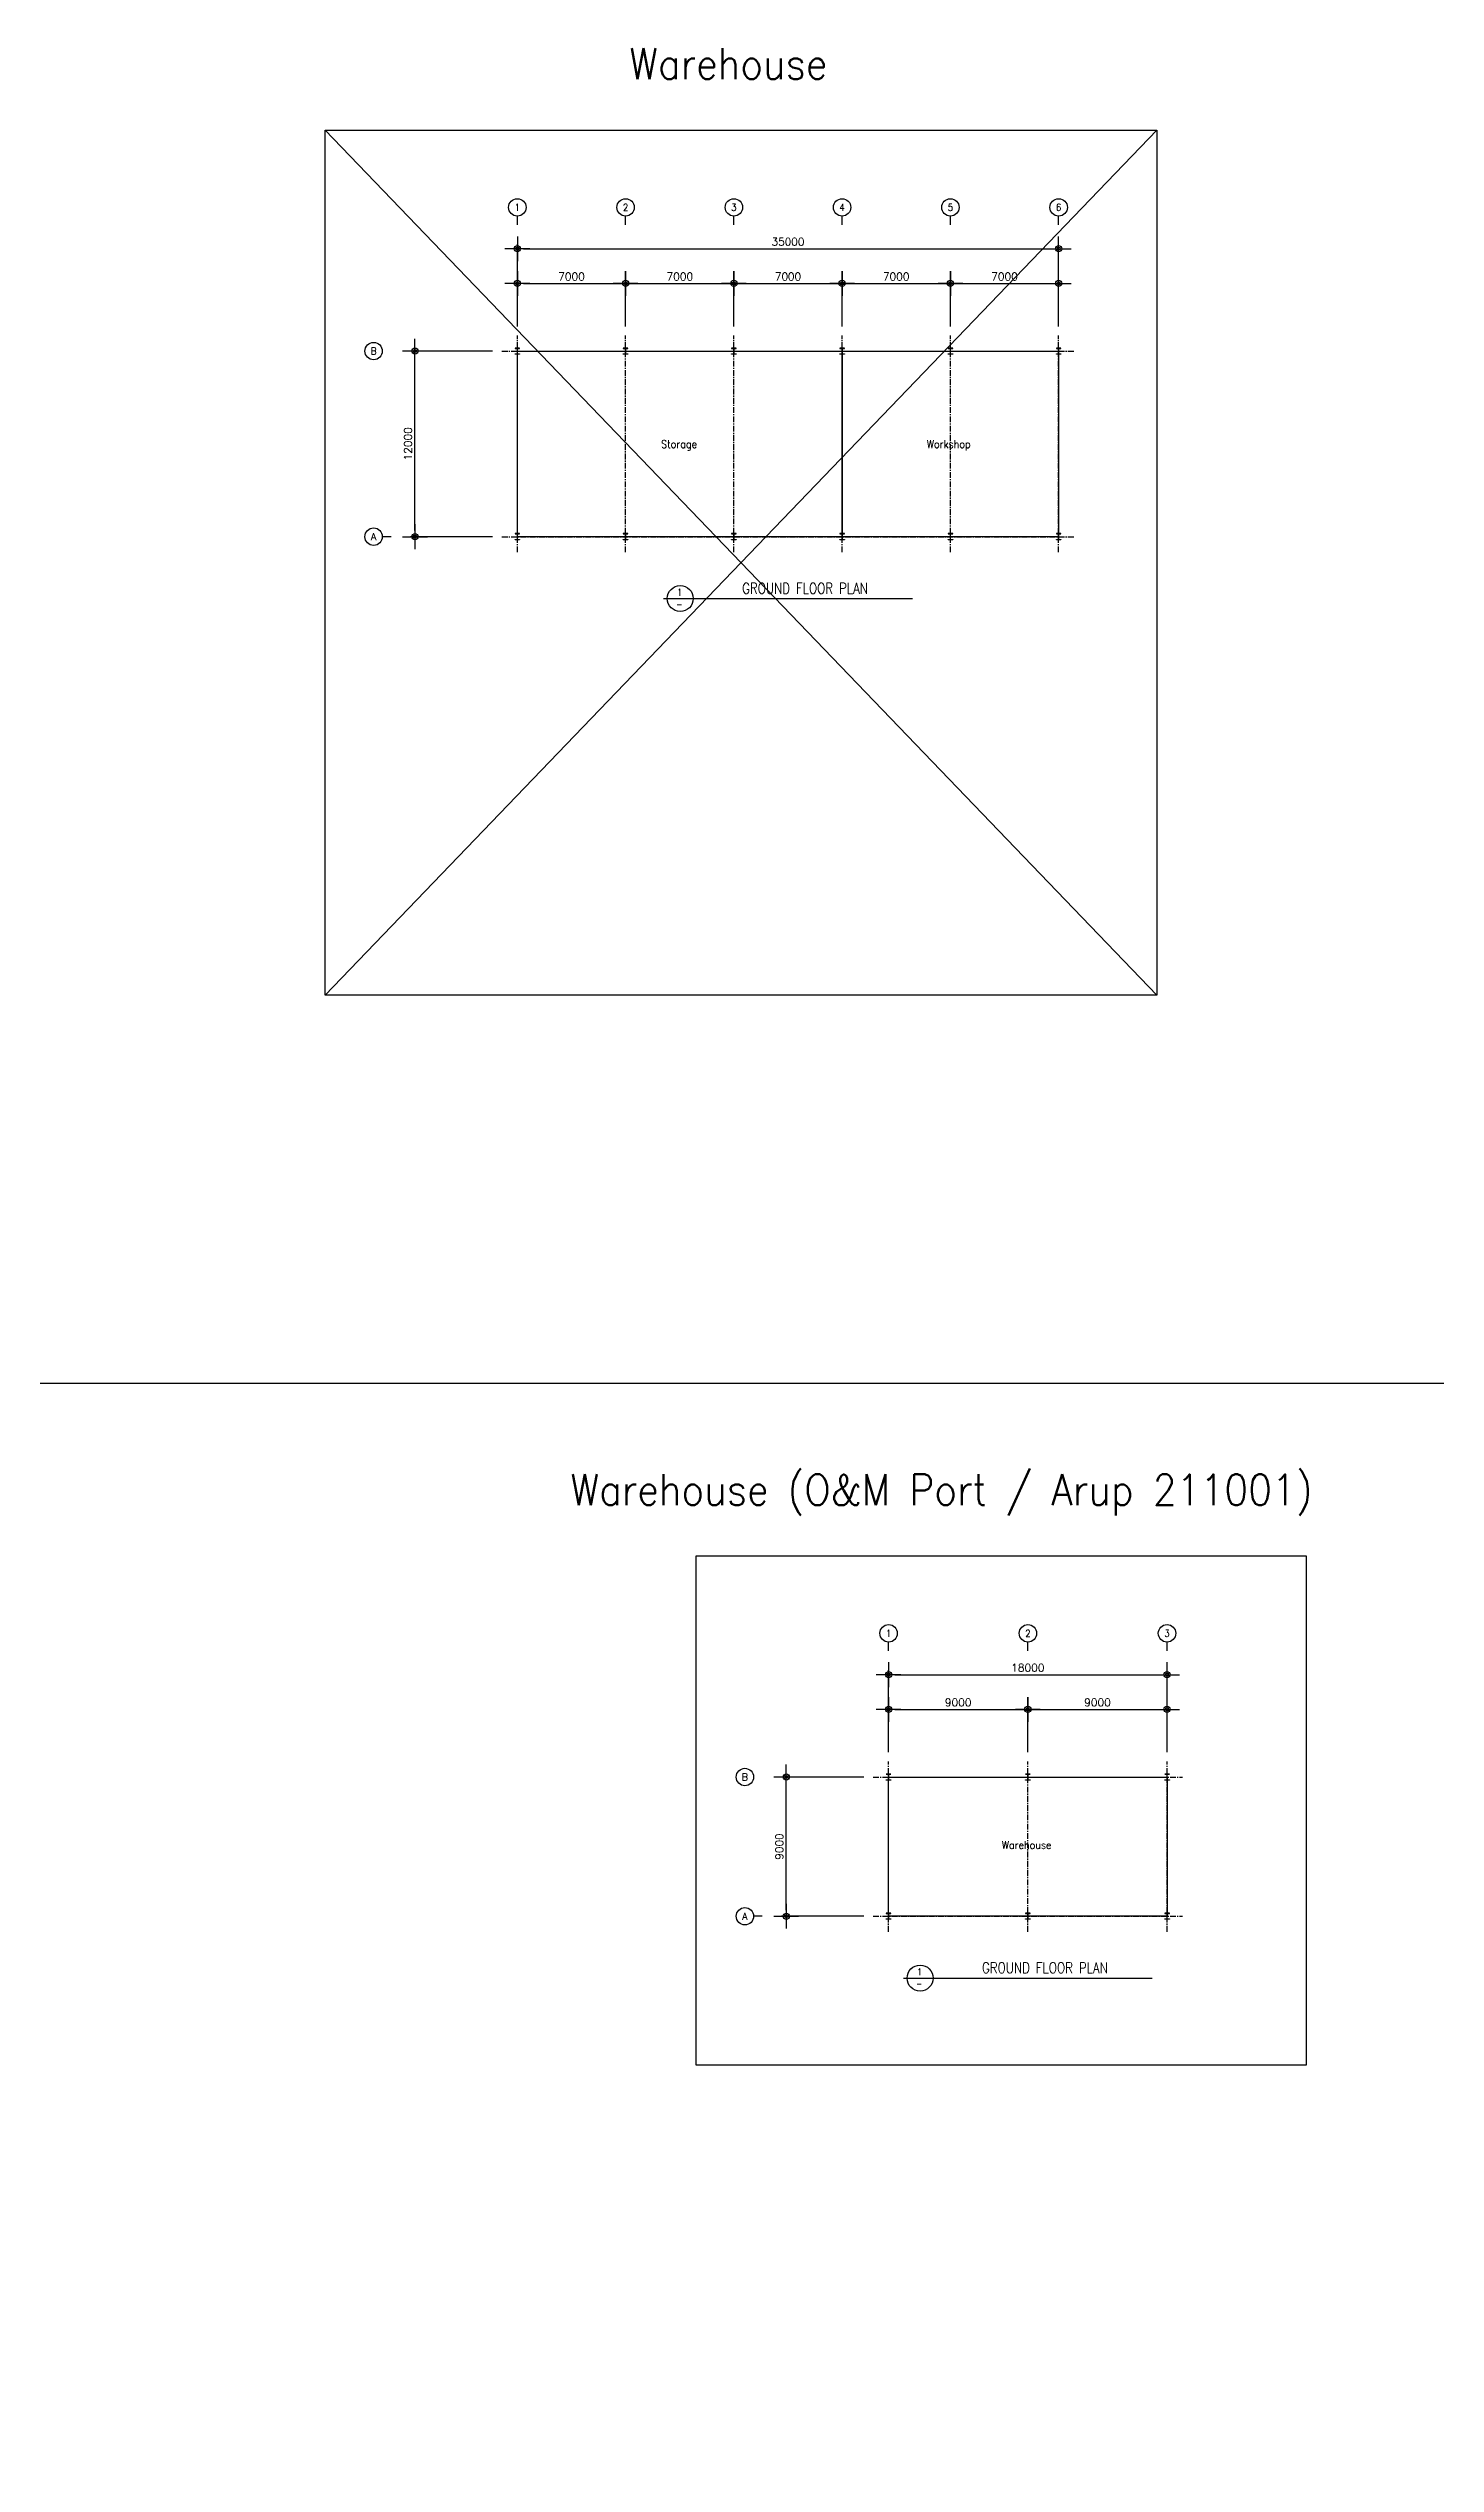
# Model space of a CAD drawing. Header units: millimetres. Extents: x 1547303 to 2238727, y -106680 to 167950.
# Drawn here: x 1938076 to 2027779, y 11391 to 167569 of the extents above; entities that cross this region are included whole.
import ezdxf
from ezdxf.enums import TextEntityAlignment as Align

# ---------------------------------------------------------------- set-up
doc = ezdxf.new("R2010")
doc.units = ezdxf.units.MM
doc.header["$LTSCALE"] = 150
doc.linetypes.add('CENTERX2', pattern=[4, 2.5, -0.5, 0.5, -0.5])
doc.layers.get('Defpoints').update_dxf_attribs({"color": 140})
for name, color, linetype in [('0S_Layout', 2, 'Continuous'), ('0S_Steel Col', 2, 'Continuous'), ('7TEXT', 7, 'Continuous'), ('CEN_LINE', 1, 'CENTERX2'), ('DIM', 7, 'Continuous'), ('SYM', 7, 'Continuous'), ('TEXT', 4, 'Continuous'), ('TXT', 2, 'Continuous')]:
    doc.layers.add(name, color=color, linetype=linetype)
doc.styles.add('RomanS', font='romans.shx', dxfattribs={"bigfont": 'whgtxt.shx'})
doc.styles.add('ROMANT', font='ROMANT')
doc.dimstyles.new('HYUN', dxfattribs={"dimscale": 80, "dimtxt": 3, "dimasz": 1, "dimexe": 1.5, "dimexo": 3, "dimgap": 1, "dimtad": 1, "dimdec": 0, "dimzin": 0, "dimdsep": 46, "dimtxsty": 'RomanS', "dimblk": 'd_dot', "dimcen": -1, "dimclrd": 256, "dimclre": 256, "dimclrt": 3, "dimadec": 0, "dimazin": 0, "dimtfac": 1, "dimtdec": 0, "dimtix": 1, "dimtmove": 2, "dimatfit": 3, "dimfxl": 1.5, "dimtolj": 1, "dimtzin": 0, "dimarcsym": 0})

# ---------------------------------------------------------------- blocks, each defined once
blk = doc.blocks.new('d_dot')
for p, q in [((-2, 0), (2, 0)), ((0, -2), (0, 2))]:
    blk.add_line(p, q)
for radius in [0.5, 0.25]:
    blk.add_circle((0, 0), radius)
blk = doc.blocks.new('*D6')
at = {"layer": 'Defpoints', "color": 0, "transparency": 16777216}
for p in [(1975402, 152363), (1968402, 148991), (1975402, 148991)]:
    blk.add_point(p, dxfattribs=at)
at = {"layer": 'DIM', "lineweight": -2, "transparency": 16777216}
for p, q in [((1968402, 149591), (1968402, 152663)), ((1968802, 152363), (1975002, 152363)), ((1975402, 149591), (1975402, 152663))]:
    blk.add_line(p, q, dxfattribs=at)
at = {"layer": 'DIM', "lineweight": -2, "transparency": 16777216, "xscale": 400, "yscale": 400, "zscale": 400, "rotation": 180}
blk.add_blockref('d_dot', (1968402, 152363), dxfattribs=at)
at = {"layer": 'DIM', "lineweight": -2, "transparency": 16777216, "xscale": 400, "yscale": 400, "zscale": 400}
blk.add_blockref('d_dot', (1975402, 152363), dxfattribs=at)
at = {"layer": 'DIM', "color": 3, "transparency": 16777216, "insert": (1971902, 152813), "char_height": 500, "attachment_point": 5, "style": 'RomanS'}
blk.add_mtext('\\A1;7000', dxfattribs=at)
blk = doc.blocks.new('*D7')
at = {"layer": 'Defpoints', "color": 0, "transparency": 16777216}
for p in [(1961785, 147991), (1967402, 147991), (1967402, 135991)]:
    blk.add_point(p, dxfattribs=at)
at = {"layer": 'DIM', "lineweight": -2, "transparency": 16777216}
for p, q in [((1966802, 147991), (1961485, 147991)), ((1961785, 136391), (1961785, 147591)), ((1966802, 135991), (1961485, 135991))]:
    blk.add_line(p, q, dxfattribs=at)
at = {"layer": 'DIM', "lineweight": -2, "transparency": 16777216, "xscale": 400, "yscale": 400, "zscale": 400}
for p, rotation in [((1961785, 147991), 90), ((1961785, 135991), 270)]:
    blk.add_blockref('d_dot', p, dxfattribs=dict(at, rotation=rotation))
at = {"layer": 'DIM', "color": 3, "transparency": 16777216, "insert": (1961335, 141991), "char_height": 500, "attachment_point": 5, "rotation": 90, "style": 'RomanS'}
blk.add_mtext('\\A1;12000', dxfattribs=at)
blk = doc.blocks.new('*D5')
at = {"layer": 'Defpoints', "color": 0, "transparency": 16777216}
for p in [(2003402, 154608), (1968402, 148991), (2003402, 148991)]:
    blk.add_point(p, dxfattribs=at)
at = {"layer": 'DIM', "lineweight": -2, "transparency": 16777216}
for p, q in [((1968402, 149591), (1968402, 154908)), ((2003402, 149591), (2003402, 154908)), ((1968802, 154608), (2003002, 154608))]:
    blk.add_line(p, q, dxfattribs=at)
at = {"layer": 'DIM', "lineweight": -2, "transparency": 16777216, "xscale": 400, "yscale": 400, "zscale": 400, "rotation": 180}
blk.add_blockref('d_dot', (1968402, 154608), dxfattribs=at)
at = {"layer": 'DIM', "lineweight": -2, "transparency": 16777216, "xscale": 400, "yscale": 400, "zscale": 400}
blk.add_blockref('d_dot', (2003402, 154608), dxfattribs=at)
at = {"layer": 'DIM', "color": 3, "transparency": 16777216, "insert": (1985902, 155058), "char_height": 500, "attachment_point": 5, "style": 'RomanS'}
blk.add_mtext('\\A1;35000', dxfattribs=at)
blk = doc.blocks.new('*D24')
at = {"layer": 'Defpoints', "color": 0, "transparency": 16777216}
for p in [(1982402, 152363), (1975402, 148991), (1982402, 148991)]:
    blk.add_point(p, dxfattribs=at)
at = {"layer": 'DIM', "lineweight": -2, "transparency": 16777216}
for p, q in [((1975402, 149591), (1975402, 152663)), ((1975802, 152363), (1982002, 152363)), ((1982402, 149591), (1982402, 152663))]:
    blk.add_line(p, q, dxfattribs=at)
at = {"layer": 'DIM', "lineweight": -2, "transparency": 16777216, "xscale": 400, "yscale": 400, "zscale": 400, "rotation": 180}
blk.add_blockref('d_dot', (1975402, 152363), dxfattribs=at)
at = {"layer": 'DIM', "lineweight": -2, "transparency": 16777216, "xscale": 400, "yscale": 400, "zscale": 400}
blk.add_blockref('d_dot', (1982402, 152363), dxfattribs=at)
at = {"layer": 'DIM', "color": 3, "transparency": 16777216, "insert": (1978902, 152813), "char_height": 500, "attachment_point": 5, "style": 'RomanS'}
blk.add_mtext('\\A1;7000', dxfattribs=at)
blk = doc.blocks.new('*D25')
at = {"layer": 'Defpoints', "color": 0, "transparency": 16777216}
for p in [(1989402, 152363), (1982402, 148991), (1989402, 148991)]:
    blk.add_point(p, dxfattribs=at)
at = {"layer": 'DIM', "lineweight": -2, "transparency": 16777216}
for p, q in [((1982402, 149591), (1982402, 152663)), ((1982802, 152363), (1989002, 152363)), ((1989402, 149591), (1989402, 152663))]:
    blk.add_line(p, q, dxfattribs=at)
at = {"layer": 'DIM', "lineweight": -2, "transparency": 16777216, "xscale": 400, "yscale": 400, "zscale": 400, "rotation": 180}
blk.add_blockref('d_dot', (1982402, 152363), dxfattribs=at)
at = {"layer": 'DIM', "lineweight": -2, "transparency": 16777216, "xscale": 400, "yscale": 400, "zscale": 400}
blk.add_blockref('d_dot', (1989402, 152363), dxfattribs=at)
at = {"layer": 'DIM', "color": 3, "transparency": 16777216, "insert": (1985902, 152813), "char_height": 500, "attachment_point": 5, "style": 'RomanS'}
blk.add_mtext('\\A1;7000', dxfattribs=at)
blk = doc.blocks.new('*D26')
at = {"layer": 'Defpoints', "color": 0, "transparency": 16777216}
for p in [(1996402, 152363), (1989402, 148991), (1996402, 148991)]:
    blk.add_point(p, dxfattribs=at)
at = {"layer": 'DIM', "lineweight": -2, "transparency": 16777216}
for p, q in [((1989402, 149591), (1989402, 152663)), ((1989802, 152363), (1996002, 152363)), ((1996402, 149591), (1996402, 152663))]:
    blk.add_line(p, q, dxfattribs=at)
at = {"layer": 'DIM', "lineweight": -2, "transparency": 16777216, "xscale": 400, "yscale": 400, "zscale": 400, "rotation": 180}
blk.add_blockref('d_dot', (1989402, 152363), dxfattribs=at)
at = {"layer": 'DIM', "lineweight": -2, "transparency": 16777216, "xscale": 400, "yscale": 400, "zscale": 400}
blk.add_blockref('d_dot', (1996402, 152363), dxfattribs=at)
at = {"layer": 'DIM', "color": 3, "transparency": 16777216, "insert": (1992902, 152813), "char_height": 500, "attachment_point": 5, "style": 'RomanS'}
blk.add_mtext('\\A1;7000', dxfattribs=at)
blk = doc.blocks.new('*D27')
at = {"layer": 'Defpoints', "color": 0, "transparency": 16777216}
for p in [(2003402, 152363), (1996402, 148991), (2003402, 148991)]:
    blk.add_point(p, dxfattribs=at)
at = {"layer": 'DIM', "lineweight": -2, "transparency": 16777216}
for p, q in [((1996402, 149591), (1996402, 152663)), ((1996802, 152363), (2003002, 152363)), ((2003402, 149591), (2003402, 152663))]:
    blk.add_line(p, q, dxfattribs=at)
at = {"layer": 'DIM', "lineweight": -2, "transparency": 16777216, "xscale": 400, "yscale": 400, "zscale": 400, "rotation": 180}
blk.add_blockref('d_dot', (1996402, 152363), dxfattribs=at)
at = {"layer": 'DIM', "lineweight": -2, "transparency": 16777216, "xscale": 400, "yscale": 400, "zscale": 400}
blk.add_blockref('d_dot', (2003402, 152363), dxfattribs=at)
at = {"layer": 'DIM', "color": 3, "transparency": 16777216, "insert": (1999902, 152813), "char_height": 500, "attachment_point": 5, "style": 'RomanS'}
blk.add_mtext('\\A1;7000', dxfattribs=at)
blk = doc.blocks.new('A$C56473683')
at = {"layer": '0S_Steel Col'}
for p, q in [((-25, 420), (-25, 400)), ((275, 420), (-25, 420)), ((-25, 400), (109, 400)), ((-25, 50), (109, 50)), ((-25, 30), (-25, 50)), ((275, 30), (-25, 30)), ((119, 60), (119, 390)), ((119, 225), (131, 225)), ((131, 390), (131, 60)), ((141, 400), (275, 400)), ((141, 50), (275, 50)), ((275, 400), (275, 420)), ((275, 50), (275, 30))]:
    blk.add_line(p, q, dxfattribs=at)
for centre, start, end in [((109, 390), 0, 90), ((109, 60), 270, 0), ((141, 390), 90, 180), ((141, 60), 180, 270)]:
    blk.add_arc(centre, 10, start, end, dxfattribs=at)
blk = doc.blocks.new('*D92')
at = {"layer": 'Defpoints', "color": 0}
for p in [(2001408, 60163), (1992408, 56791), (2001408, 56791)]:
    blk.add_point(p, dxfattribs=at)
at = {"layer": 'DIM', "lineweight": -2}
for p, q in [((1992408, 57391), (1992408, 60463)), ((1992808, 60163), (2001008, 60163)), ((2001408, 57391), (2001408, 60463))]:
    blk.add_line(p, q, dxfattribs=at)
at = {"layer": 'DIM', "lineweight": -2, "xscale": 400, "yscale": 400, "zscale": 400, "rotation": 180}
blk.add_blockref('d_dot', (1992408, 60163), dxfattribs=at)
at = {"layer": 'DIM', "lineweight": -2, "xscale": 400, "yscale": 400, "zscale": 400}
blk.add_blockref('d_dot', (2001408, 60163), dxfattribs=at)
at = {"layer": 'DIM', "color": 3, "insert": (1996908, 60613), "char_height": 500, "attachment_point": 5, "style": 'RomanS'}
blk.add_mtext('\\A1;9000', dxfattribs=at)
blk = doc.blocks.new('*D93')
at = {"layer": 'Defpoints', "color": 0}
for p in [(1985791, 55791), (1991408, 55791), (1991408, 46791)]:
    blk.add_point(p, dxfattribs=at)
at = {"layer": 'DIM', "lineweight": -2}
for p, q in [((1990808, 55791), (1985491, 55791)), ((1985791, 47191), (1985791, 55391)), ((1990808, 46791), (1985491, 46791))]:
    blk.add_line(p, q, dxfattribs=at)
at = {"layer": 'DIM', "lineweight": -2, "xscale": 400, "yscale": 400, "zscale": 400}
for p, rotation in [((1985791, 55791), 90), ((1985791, 46791), 270)]:
    blk.add_blockref('d_dot', p, dxfattribs=dict(at, rotation=rotation))
at = {"layer": 'DIM', "color": 3, "insert": (1985341, 51291), "char_height": 500, "attachment_point": 5, "rotation": 90, "style": 'RomanS'}
blk.add_mtext('\\A1;9000', dxfattribs=at)
blk = doc.blocks.new('*D94')
at = {"layer": 'Defpoints', "color": 0}
for p in [(2010408, 62408), (1992408, 56791), (2010408, 56791)]:
    blk.add_point(p, dxfattribs=at)
at = {"layer": 'DIM', "lineweight": -2}
for p, q in [((1992408, 57391), (1992408, 62708)), ((2010408, 57391), (2010408, 62708)), ((1992808, 62408), (2010008, 62408))]:
    blk.add_line(p, q, dxfattribs=at)
at = {"layer": 'DIM', "lineweight": -2, "xscale": 400, "yscale": 400, "zscale": 400, "rotation": 180}
blk.add_blockref('d_dot', (1992408, 62408), dxfattribs=at)
at = {"layer": 'DIM', "lineweight": -2, "xscale": 400, "yscale": 400, "zscale": 400}
blk.add_blockref('d_dot', (2010408, 62408), dxfattribs=at)
at = {"layer": 'DIM', "color": 3, "insert": (2001408, 62858), "char_height": 500, "attachment_point": 5, "style": 'RomanS'}
blk.add_mtext('\\A1;18000', dxfattribs=at)
blk = doc.blocks.new('*D91')
at = {"layer": 'Defpoints', "color": 0}
for p in [(2010408, 60163), (2001408, 56791), (2010408, 56791)]:
    blk.add_point(p, dxfattribs=at)
at = {"layer": 'DIM', "lineweight": -2}
for p, q in [((2001408, 57391), (2001408, 60463)), ((2001808, 60163), (2010008, 60163)), ((2010408, 57391), (2010408, 60463))]:
    blk.add_line(p, q, dxfattribs=at)
at = {"layer": 'DIM', "lineweight": -2, "xscale": 400, "yscale": 400, "zscale": 400, "rotation": 180}
blk.add_blockref('d_dot', (2001408, 60163), dxfattribs=at)
at = {"layer": 'DIM', "lineweight": -2, "xscale": 400, "yscale": 400, "zscale": 400}
blk.add_blockref('d_dot', (2010408, 60163), dxfattribs=at)
at = {"layer": 'DIM', "color": 3, "insert": (2005908, 60613), "char_height": 500, "attachment_point": 5, "style": 'RomanS'}
blk.add_mtext('\\A1;9000', dxfattribs=at)

msp = doc.modelspace()

# ---------------------------------------------------------------- linework, layer by layer
at = {"color": 1}
for points in [[(1955967, 162285), (2009744, 162285), (2009744, 106338), (1955967, 106338)], [(1979973.1, 70084.7), (2019408.5, 70084.7), (2019408.5, 37158.3), (1979973.1, 37158.3)]]:
    msp.add_lwpolyline(points, close=True, dxfattribs=at)
at = {"layer": '0S_Layout', "color": 1}
for p, q in [((2009744, 162285), (1955967, 106338)), ((1955967, 162285), (2009744, 106338))]:
    msp.add_line(p, q, dxfattribs=at)
at = {"layer": '0S_Layout'}
for points in [[(1968402, 147991), (1989402, 147991), (1989402, 135991), (1968402, 135991)], [(1989402, 147991), (2003402, 147991), (2003402, 135991), (1989402, 135991)], [(1992408.1, 55790.7), (2010408.1, 55790.7), (2010408.1, 46790.7), (1992408.1, 46790.7)]]:
    msp.add_lwpolyline(points, close=True, dxfattribs=at)
at = {"layer": '0S_Layout', "color": 1}
msp.add_lwpolyline([(1817915.6, 81263.6), (2123124.1, 81263.6), (2123124.1, -106680.4), (1817915.6, -106680.4)], close=True, dxfattribs=at)
at = {"layer": 'CEN_LINE'}
for p, q in [((1968402, 134991), (1968402, 148991)), ((1975402, 134991), (1975402, 148991)), ((1982402, 134991), (1982402, 148991)), ((1989402, 134991), (1989402, 148991)), ((1996402, 134991), (1996402, 148991)), ((2003402, 134991), (2003402, 148991)), ((1967402, 147991), (2004402, 147991)), ((1967402, 135991), (2004402, 135991)), ((1992408.1, 45790.7), (1992408.1, 56790.7)), ((2001408.1, 45790.7), (2001408.1, 56790.7)), ((2010408.1, 45790.7), (2010408.1, 56790.7)), ((1991408.1, 55790.7), (2011408.1, 55790.7)), ((1991408.1, 46790.7), (2011408.1, 46790.7))]:
    msp.add_line(p, q, dxfattribs=at)
at = {"layer": 'SYM', "color": 7}
for p, q in [((1968402, 156158.2), (1968402, 156720.7)), ((1975402, 156158.2), (1975402, 156720.7)), ((1982402, 156158.2), (1982402, 156720.7)), ((1989402, 156158.2), (1989402, 156720.7)), ((1996402, 156158.2), (1996402, 156720.7)), ((2003402, 156158.2), (2003402, 156720.7)), ((1960234.8, 135991), (1959672.3, 135991)), ((1992408.1, 63957.8), (1992408.1, 64520.3)), ((2001414.1, 63957.8), (2001414.1, 64520.3)), ((2010408.1, 63957.8), (2010408.1, 64520.3)), ((1984240.9, 46790.7), (1983678.4, 46790.7))]:
    msp.add_line(p, q, dxfattribs=at)
for centre in [(1968402, 157283.2), (1975402, 157283.2), (1982402, 157283.2), (1989402, 157283.2), (1996402, 157283.2), (2003402, 157283.2), (1959109.8, 147991), (1959109.8, 135991), (1992408.1, 65082.8), (2001414.1, 65082.8), (2010408.1, 65082.8), (1983115.9, 55790.7), (1983115.9, 46790.7)]:
    msp.add_circle(centre, 562.5, dxfattribs=at)
at = {"layer": 'TXT', "color": 7}
for p, q in [((1977858.4, 131991), (1993945.6, 131991)), ((1993364.5, 42790.7), (2009451.7, 42790.7))]:
    msp.add_line(p, q, dxfattribs=at)
for centre in [(1978936.3, 131991), (1994442.5, 42790.7)]:
    msp.add_circle(centre, 840, dxfattribs=at)

# ---------------------------------------------------------------- block references
at = {"layer": '0S_Steel Col', "xscale": -1, "rotation": 180}
for p in [(1968277, 148216), (1975277, 148216), (1982277, 148216), (1989277, 148216), (1996277, 148216), (2003277, 148216), (1968277, 136216), (1975277, 136216), (1982277, 136216), (1989277, 136216), (1996277, 136216), (2003277, 136216), (1992283.1, 56015.7), (2001283.1, 56015.7), (2010283.1, 56015.7), (1992283.1, 47015.7), (2001283.1, 47015.7), (2010283.1, 47015.7)]:
    msp.add_blockref('A$C56473683', p, dxfattribs=at)

# ---------------------------------------------------------------- texts
at = {"layer": '7TEXT', "color": 3, "style": 'RomanS', "width": 0.9}
for s, p in [('1', (1968402, 157283.2)), ('2', (1975402, 157283.2)), ('3', (1982402, 157283.2)), ('4', (1989402, 157283.2)), ('5', (1996402, 157283.2)), ('6', (2003402, 157283.2)), ('1', (1992408.1, 65082.8)), ('2', (2001414.1, 65082.8)), ('3', (2010408.1, 65082.8))]:
    msp.add_text(s, height=450, dxfattribs=at).set_placement(p, align=Align.MIDDLE_CENTER)
at = {"layer": '7TEXT', "color": 3, "style": 'RomanS'}
for s, p in [('B', (1959109.8, 147991)), ('A', (1959109.8, 135991)), ('B', (1983115.9, 55790.7)), ('A', (1983115.9, 46790.7))]:
    msp.add_text(s, height=450, dxfattribs=at).set_placement(p, align=Align.MIDDLE_CENTER)
at = {"layer": 'TEXT', "style": 'RomanS', "width": 0.9}
for s, height, p in [('Warehouse', 2000, (1975640.3, 166569)), ('Storage', 500, (1977699.3, 141973.3)), ('Workshop', 500, (1994880.3, 141973.3)), ('Warehouse (O&M Port / Arup 211001)', 2000, (1971840.2, 74368.7)), ('Warehouse', 500, (1999728.7, 51392.3))]:
    msp.add_text(s, height=height, dxfattribs=at).set_placement(p, align=Align.MIDDLE_LEFT)
at = {"layer": 'TXT', "color": 7, "style": 'ROMANT', "width": 0.8}
for p in [(1991074.5, 132306.3), (2006580.6, 43105.9)]:
    msp.add_text('GROUND FLOOR PLAN', height=700, dxfattribs=at).set_placement(p, align=Align.RIGHT)
for s, p in [('-', (1978675.9, 131400.6)), ('1', (1978748.8, 132172)), ('-', (1994182, 42200.3)), ('1', (1994254.9, 42971.7))]:
    msp.add_text(s, height=448, dxfattribs=at).set_placement(p)

# ---------------------------------------------------------------- dimensions: what is measured, and where the dimension line sits
at = {"layer": 'DIM'}
for base, p1, p2, picture, middle in [((2003402, 154608.2), (1968402, 148991), (2003402, 148991), '*D5', (1985902, 155058.2)), ((1975402, 152363.3), (1968402, 148991), (1975402, 148991), '*D6', (1971902, 152813.3)), ((1982402, 152363.3), (1975402, 148991), (1982402, 148991), '*D24', (1978902, 152813.3)), ((1989402, 152363.3), (1982402, 148991), (1989402, 148991), '*D25', (1985902, 152813.3)), ((1996402, 152363.3), (1989402, 148991), (1996402, 148991), '*D26', (1992902, 152813.3)), ((2003402, 152363.3), (1996402, 148991), (2003402, 148991), '*D27', (1999902, 152813.3)), ((2010408.1, 62407.8), (1992408.1, 56790.7), (2010408.1, 56790.7), '*D94', (2001408.1, 62857.8)), ((2001408.1, 60163), (1992408.1, 56790.7), (2001408.1, 56790.7), '*D92', (1996908.1, 60613)), ((2010408.1, 60163), (2001408.1, 56790.7), (2010408.1, 56790.7), '*D91', (2005908.1, 60613))]:
    dim = msp.add_linear_dim(base=base, p1=p1, p2=p2, dimstyle='HYUN', override={"dimscale": 200, "dimtxt": 2.5, "dimasz": 2}, dxfattribs=at)
    dim.commit()
    dim.dimension.update_dxf_attribs({"geometry": picture, "text_midpoint": middle})
for base, p1, p2, picture, middle in [((1961784.8, 147991), (1967402, 135991), (1967402, 147991), '*D7', (1961334.8, 141991)), ((1985790.9, 55790.7), (1991408.1, 46790.7), (1991408.1, 55790.7), '*D93', (1985340.9, 51290.7))]:
    dim = msp.add_linear_dim(base=base, p1=p1, p2=p2, angle=90, dimstyle='HYUN', override={"dimscale": 200, "dimtxt": 2.5, "dimasz": 2}, dxfattribs=at)
    dim.commit()
    dim.dimension.update_dxf_attribs({"geometry": picture, "text_midpoint": middle})

doc.saveas('drawing.dxf')
